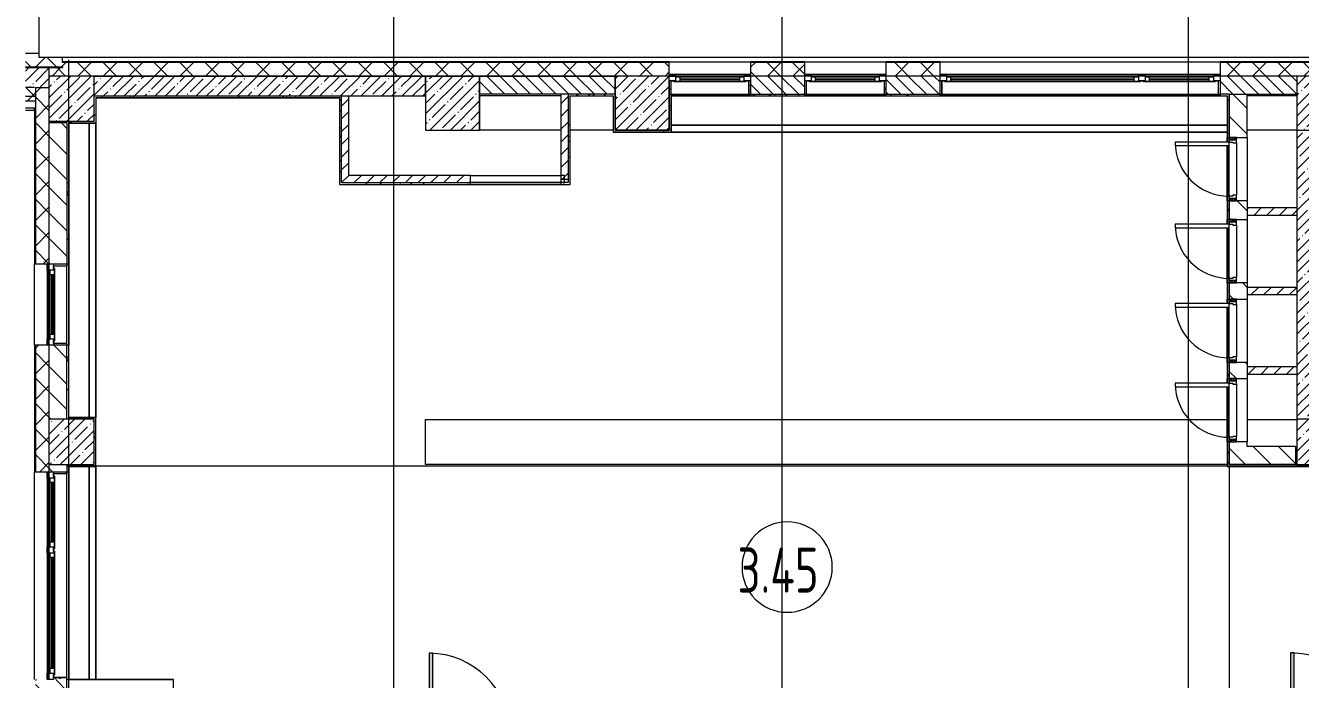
# Model space of a CAD drawing. Header units: millimetres. Extents: x -1113 to 415037, y -3642 to 354837.
# Drawn here: x 288858 to 302978, y 8520 to 15759 of the extents above; entities that cross this region are included whole.
import ezdxf

# ---------------------------------------------------------------- set-up
doc = ezdxf.new("R2010")
doc.units = ezdxf.units.MM
for name, color, linetype, lineweight in [('A-AREA-BNDY', 7, 'Continuous', 5), ('A-AREA-IDEN', 7, 'Continuous', 9), ('A-DETL-2', 7, 'Continuous', 5), ('A-DETL-GENF', 7, 'Continuous', 9), ('A-DOOR-2', 7, 'Continuous', 5), ('A-DOOR-FRAM-2', 7, 'Continuous', 5), ('A-FLOR', 7, 'Continuous', 9), ('A-GLAZ', 7, 'Continuous', 9), ('A-GLAZ-1', 7, 'Continuous', 5), ('A-WALL', 7, 'Continuous', 5), ('I-WALL', 7, 'Continuous', 5), ('S-COLS', 7, 'Continuous', 9), ('S-COLS-1', 7, 'Continuous', 5), ('Оси', 7, 'Continuous', 9)]:
    doc.layers.add(name, color=color, linetype=linetype, lineweight=lineweight)
for name, color, linetype, lineweight, true_color in [('A-DOOR-1', 7, 'Continuous', 5, 0xc0c0c0), ('A-DOOR-FRAM-1', 7, 'Continuous', 5, 0xc0c0c0), ('A-WALL-1', 9, 'Continuous', 5, 0x808080), ('A-WALL-FNSH-1', 9, 'Continuous', 5, 0x808080)]:
    doc.layers.add(name, color=color, linetype=linetype, lineweight=lineweight, true_color=true_color)
doc.layers.add('A-FLOR-PATT-1', color=7, linetype='Continuous', lineweight=9, true_color=0xeef6ff, transparency=0.5)
doc.styles.add('СПДС', font='ГОСТ тип А.ttf', dxfattribs={"width": 0.9})
pattern_1 = [(45, (289227.4, 1e-08), (-141.4214, 141.4214), []), (135, (289227.4, 1e-08), (-141.4214, -141.4214), [])]
pattern_2 = [(135, (289227.4, 1e-08), (-141.4214, -141.4214), [])]
pattern_3 = [(45, (289227.4, 1e-08), (-114.0493, 114.0493), []), (45, (289341.45, 1e-08), (-114.0493, 114.0493), [201.612, -40.322, 6.706, -33.617])]
pattern_4 = [(45, (289227.4, 1e-08), (-70.7107, 70.7107), [])]
pattern_5 = [(0, (289227.4, 1e-08), (243.84, 60.96), [20.117, -162.763, 20.117, -162.763, -975.36]), (0, (289227.4, 1e-08), (243.84, 60.96), [-365.76, 20.117, -345.643, 20.117, -162.763, -426.72]), (0, (289227.4, 1e-08), (243.84, 60.96), [-914.4, 20.117, -101.803, 20.117, -284.683]), (120, (289318.84, 30.48), (-174.71291, 180.69163), [20.117, -162.763, 20.117, -162.763, -975.36]), (120, (289318.84, 30.48), (-174.71291, 180.69163), [-365.76, 20.117, -345.643, 20.117, -162.763, -426.72]), (120, (289318.84, 30.48), (-174.71291, 180.69163), [-914.4, 20.117, -101.803, 20.117, -284.683]), (240, (289349.32, 152.4), (-69.12709, -241.65163), [20.117, -162.763, 20.117, -162.763, -975.36]), (240, (289349.32, 152.4), (-69.12709, -241.65163), [-365.76, 20.117, -345.643, 20.117, -162.763, -426.72]), (240, (289349.32, 152.4), (-69.12709, -241.65163), [-914.4, 20.117, -101.803, 20.117, -284.683])]

# ---------------------------------------------------------------- blocks, each defined once
blk = doc.blocks.new('BSC_Колонна _Прямоугольная - 600х600-V527-Объем проектирования 3 этажа')
at = {"layer": 'S-COLS-1'}
h = blk.add_hatch(dxfattribs=at)
h.set_pattern_fill('FP_25', color=256, style=0, pattern_type=2)
h.set_pattern_definition([(45, (-14010, -14900), (-114.0493, 114.0493), []), (45, (-13895.95, -14900), (-114.0493, 114.0493), [201.612, -40.322, 6.706, -33.617])])
h.paths.add_polyline_path([(-239, -300), (300, -300), (300, 300), (-300, 300), (-300, -300)])
for p, q in [((300, 300), (-300, 300)), ((-300, 300), (-300, -300)), ((300, -300), (300, 300)), ((-300, -300), (300, -300))]:
    blk.add_line(p, q, dxfattribs=at)
blk = doc.blocks.new('BSC_Колонна _Прямоугольная - 500х500-V544-Объем проектирования 3 этажа')
at = {"layer": 'S-COLS-1'}
h = blk.add_hatch(dxfattribs=at)
h.set_pattern_fill('FP_78', color=256, style=0, pattern_type=2)
h.set_pattern_definition([(45, (-140, -14950), (-114.0493, 114.0493), []), (45, (-25.95, -14950), (-114.0493, 114.0493), [201.612, -40.322, 6.706, -33.617])])
h.paths.add_polyline_path([(250, -250), (250, 250), (-250, 250), (-250, -250), (196, -250)])
for p, q in [((250, 250), (-250, 250)), ((-250, 250), (-250, -250)), ((250, -250), (250, 250)), ((-250, -250), (250, -250))]:
    blk.add_line(p, q, dxfattribs=at)
blk = doc.blocks.new('120_Окно_СКБ_1Ст - 120_Окно_СКБ_1Ст 900х2500_h_-20664874-Объем проектирования 3 этажа')
at = {"layer": 'A-GLAZ'}
for p, q in [((-450, -127), (-450, -57)), ((-450, -57), (-380, -57)), ((-380, -127), (-450, -127)), ((-380, -127), (-400, -127)), ((-400, -127), (-400, -137)), ((-400, -137), (400, -137)), ((400, -137), (-400, -137)), ((-380, -57), (-380, -127)), ((380, -87), (-380, -87)), ((-380, -87), (-380, -127)), ((-330, -137), (-330, -87)), ((330, -137), (330, -87)), ((380, -127), (380, -57)), ((380, -57), (450, -57)), ((380, -127), (380, -87)), ((450, -127), (380, -127)), ((400, -127), (380, -127)), ((400, -137), (400, -127)), ((450, -57), (450, -127))]:
    blk.add_line(p, q, dxfattribs=at)
at = {"layer": 'A-GLAZ-1'}
for p, q in [((450, -57), (-450, -57)), ((-430, -127), (-400, -127)), ((-330, -107), (330, -107)), ((330, -117), (-330, -117)), ((400, -127), (430, -127))]:
    blk.add_line(p, q, dxfattribs=at)
blk = doc.blocks.new('120_Окно_СКБ_2Ст - 120_Окно_СКБ_2Ст 2300х2500 _мал створка справа_-22272277-Объем проектирования 3 этажа')
at = {"layer": 'A-GLAZ'}
for p, q in [((-1150, -127), (-1150, -57)), ((-1150, -57), (-1080, -57)), ((-1080, -127), (-1150, -127)), ((-1080, -127), (-1100, -127)), ((-1100, -127), (-1100, -137)), ((-1100, -137), (270, -137)), ((270, -137), (-1100, -137)), ((-1080, -57), (-1080, -127)), ((250, -87), (-1080, -87)), ((-1080, -87), (-1080, -127)), ((-1030, -137), (-1030, -87)), ((200, -137), (200, -87)), ((250, -127), (250, -57)), ((250, -57), (320, -57)), ((250, -127), (250, -87)), ((320, -127), (250, -127)), ((270, -127), (250, -127)), ((270, -137), (270, -127)), ((320, -127), (300, -127)), ((300, -127), (300, -137)), ((300, -137), (1100, -137)), ((1100, -137), (300, -137)), ((320, -57), (320, -127)), ((1080, -87), (320, -87)), ((320, -87), (320, -127)), ((370, -137), (370, -87)), ((1030, -137), (1030, -87)), ((1080, -127), (1080, -57)), ((1080, -57), (1150, -57)), ((1080, -127), (1080, -87)), ((1150, -127), (1080, -127)), ((1100, -127), (1080, -127)), ((1100, -137), (1100, -127)), ((1150, -57), (1150, -127))]:
    blk.add_line(p, q, dxfattribs=at)
at = {"layer": 'A-GLAZ-1'}
for p, q in [((1150, -57), (-1150, -57)), ((-1130, -127), (-1100, -127)), ((-1030, -107), (200, -107)), ((200, -117), (-1030, -117)), ((270, -127), (300, -127)), ((370, -107), (1030, -107)), ((1030, -117), (370, -117)), ((1100, -127), (1130, -127))]:
    blk.add_line(p, q, dxfattribs=at)
blk = doc.blocks.new('120_Окно_СКБ_2Ст - 120_Окно_СКБ_2Ст 3100х2500 _мал_створка слева_ 2-22446355-Объем проектирования 3 этажа')
at = {"layer": 'A-GLAZ'}
for p, q in [((-1550, -127), (-1550, -57)), ((-1550, -57), (-1480, -57)), ((-1480, -127), (-1550, -127)), ((-1480, -127), (-1500, -127)), ((-1500, -127), (-1500, -137)), ((-1500, -137), (670, -137)), ((670, -137), (-1500, -137)), ((-1480, -57), (-1480, -127)), ((650, -87), (-1480, -87)), ((-1480, -87), (-1480, -127)), ((-1430, -137), (-1430, -87)), ((600, -137), (600, -87)), ((650, -127), (650, -57)), ((650, -57), (720, -57)), ((650, -127), (650, -87)), ((720, -127), (650, -127)), ((670, -127), (650, -127)), ((670, -137), (670, -127)), ((720, -127), (700, -127)), ((700, -127), (700, -137)), ((700, -137), (1500, -137)), ((1500, -137), (700, -137)), ((720, -57), (720, -127)), ((1480, -87), (720, -87)), ((720, -87), (720, -127)), ((770, -137), (770, -87)), ((1430, -137), (1430, -87)), ((1480, -127), (1480, -57)), ((1480, -57), (1550, -57)), ((1480, -127), (1480, -87)), ((1550, -127), (1480, -127)), ((1500, -127), (1480, -127)), ((1500, -137), (1500, -127)), ((1550, -57), (1550, -127))]:
    blk.add_line(p, q, dxfattribs=at)
at = {"layer": 'A-GLAZ-1'}
for p, q in [((1550, -57), (-1550, -57)), ((-1530, -127), (-1500, -127)), ((-1430, -107), (600, -107)), ((600, -117), (-1430, -117)), ((670, -127), (700, -127)), ((770, -107), (1430, -107)), ((1430, -117), (770, -117)), ((1500, -127), (1530, -127))]:
    blk.add_line(p, q, dxfattribs=at)
blk = doc.blocks.new('BSC_Колонна _Прямоугольная - 500х500-V603-Объем проектирования 3 этажа')
at = {"layer": 'S-COLS-1'}
h = blk.add_hatch(dxfattribs=at)
h.set_pattern_fill('FP_139', color=256, style=0, pattern_type=2)
h.set_pattern_definition([(45, (-13960, -11150), (-114.0493, 114.0493), []), (45, (-13845.95, -11150), (-114.0493, 114.0493), [201.612, -40.322, 6.706, -33.617])])
h.paths.add_polyline_path([(-250, -250), (250, -250), (250, 250), (-250, 248), (-250, -250)])
for p, q in [((250, 250), (-250, 250)), ((-250, 250), (-250, -250)), ((250, -250), (250, 250)), ((-250, -250), (250, -250))]:
    blk.add_line(p, q, dxfattribs=at)
blk = doc.blocks.new('110_Дверь_СКБ_1Ст - д-18 700x2100h_Технический шкаф ЭОМ и СС-V593-Объем проектирования 3 этажа')
at = {"layer": 'A-DOOR-2'}
h = blk.add_hatch(dxfattribs=at)
h.set_pattern_fill('FP_121', color=256, style=0, pattern_type=2)
h.set_pattern_definition([(135, (1951.41, 164.685), (-14.14214, -14.14214), []), (225, (1951.41, 164.685), (14.14214, -14.14214), [])])
h.paths.add_polyline_path([(362.5, 100), (337.5, 100), (337.5, 20), (362.5, 20), (362.5, 46.1)])
at = {"layer": 'A-DOOR-FRAM-2'}
h = blk.add_hatch(dxfattribs=at)
h.set_pattern_fill('FP_122', color=256, style=0, pattern_type=2)
h.set_pattern_definition([(45, (-171.384, 164.685), (-14.1421, 14.1421), []), (135, (-171.384, 164.685), (-14.1421, -14.1421), [])])
h.paths.add_polyline_path([(-337.5, 100), (-337.5, 20), (-312.5, 20), (-312.5, 100)])
at = {"layer": 'A-DOOR-1'}
for p, q in [((312.5, 700), (272.5, 700)), ((272.5, 700), (272.5, 100)), ((312.5, 100), (312.5, 700)), ((272.5, 100), (312.5, 100))]:
    blk.add_line(p, q, dxfattribs=at)
blk.add_arc((312.5, 100), 600, 90, 180, dxfattribs=at)
at = {"layer": 'A-DOOR-FRAM-1'}
for p, q in [((-312.5, 100), (-337.5, 100)), ((-337.5, 100), (-337.5, 20)), ((-337.5, 20), (-312.5, 20)), ((-287.5, 100), (-312.5, 100)), ((-312.5, 100), (-312.5, 20)), ((-312.5, 20), (-312.5, 100)), ((-312.5, 20), (-277.5, 20)), ((-287.5, 60), (-287.5, 100)), ((-287.5, 100), (272.5, 100)), ((-277.5, 60), (-287.5, 60)), ((-277.5, 20), (-277.5, 60)), ((302.5, 20), (-277.5, 20)), ((312.5, 60), (302.5, 60)), ((302.5, 60), (302.5, 20)), ((302.5, 20), (337.5, 20)), ((312.5, 100), (312.5, 60)), ((337.5, 100), (312.5, 100)), ((337.5, 20), (337.5, 100)), ((362.5, 100), (337.5, 100)), ((337.5, 100), (337.5, 20)), ((337.5, 20), (362.5, 20)), ((362.5, 20), (362.5, 100))]:
    blk.add_line(p, q, dxfattribs=at)
blk = doc.blocks.new('120_Окно_СКБ_1Ст - 120_Окно_СКБ_1Ст_900х2500_h_-V626-Объем проектирования 3 этажа')
at = {"layer": 'A-GLAZ'}
for p, q in [((-450, -127), (-450, -57)), ((-450, -57), (-380, -57)), ((-380, -127), (-450, -127)), ((-380, -127), (-400, -127)), ((-400, -127), (-400, -137)), ((-400, -137), (400, -137)), ((400, -137), (-400, -137)), ((-380, -57), (-380, -127)), ((380, -87), (-380, -87)), ((-380, -87), (-380, -127)), ((-330, -137), (-330, -87)), ((330, -137), (330, -87)), ((380, -127), (380, -57)), ((380, -57), (450, -57)), ((380, -127), (380, -87)), ((450, -127), (380, -127)), ((400, -127), (380, -127)), ((400, -137), (400, -127)), ((450, -57), (450, -127))]:
    blk.add_line(p, q, dxfattribs=at)
at = {"layer": 'A-GLAZ-1'}
for p, q in [((450, -57), (-450, -57)), ((-430, -127), (-400, -127)), ((-330, -107), (330, -107)), ((330, -117), (-330, -117)), ((400, -127), (430, -127))]:
    blk.add_line(p, q, dxfattribs=at)
blk = doc.blocks.new('BSC_Колонна _Прямоугольная - 500х500-V631-Объем проектирования 3 этажа')
at = {"layer": 'S-COLS-1'}
h = blk.add_hatch(dxfattribs=at)
h.set_pattern_fill('FP_177', color=256, style=0, pattern_type=2)
h.set_pattern_definition([(45, (-140, -11150), (-114.0493, 114.0493), []), (45, (-25.95, -11150), (-114.0493, 114.0493), [201.612, -40.322, 6.706, -33.617])])
h.paths.add_polyline_path([(195, -250), (250, -250), (250, 250), (-250, 250), (-250, -250), (34, -250)])
for p, q in [((250, 250), (-250, 250)), ((-250, 250), (-250, -250)), ((250, -250), (250, 250)), ((-250, -250), (250, -250))]:
    blk.add_line(p, q, dxfattribs=at)
blk = doc.blocks.new('Дверь_Витражная_остекление_ - ДВН_ДАО_Главный вход_1200 в свету-31742133-Объем проектирования 3 этажа')
at = {"layer": 'A-DETL-GENF'}
for p, q in [((-607.5, 925), (-647.5, 925)), ((-647.5, 925), (-647.5, 35)), ((-607.5, 30), (-607.5, 925)), ((647.5, 430), (607.5, 430)), ((607.5, 430), (607.5, 30)), ((647.5, 35), (647.5, 430)), ((-647.5, 30), (-607.5, 30)), ((-592.5, 30), (-647.5, 30)), ((-592.5, -40), (-592.5, 30)), ((592.5, -40), (592.5, 30)), ((592.5, 30), (647.5, 30)), ((607.5, 30), (647.5, 30)), ((-647.5, -35), (-647.5, -40)), ((-647.5, -40), (-592.5, -40)), ((647.5, -40), (592.5, -40)), ((647.5, -35), (647.5, -40))]:
    blk.add_line(p, q, dxfattribs=at)
at = {"layer": 'A-DOOR-1'}
for p, q in [((-647.5, 925), (-647.5, 35)), ((647.5, 430), (647.5, 35))]:
    blk.add_line(p, q, dxfattribs=at)
for centre, radius, start, end in [((-647.5, 30), 895, 360, 90), ((647.5, 30), 400, 90, 180)]:
    blk.add_arc(centre, radius, start, end, dxfattribs=at)
blk = doc.blocks.new('Дверь_Витражная_остекление_ - ДВН_ДАО_Главный вход_1200 в свету Д-22 _п_-31928779-Объем проектирования 3 этажа')
at = {"layer": 'A-DETL-GENF'}
for p, q in [((-610, 930), (-650, 930)), ((-650, 930), (-650, 35)), ((-610, 30), (-610, 930)), ((650, 430), (610, 430)), ((610, 430), (610, 30)), ((650, 35), (650, 430)), ((-650, 30), (-610, 30)), ((-595, 30), (-650, 30)), ((-595, -40), (-595, 30)), ((595, -40), (595, 30)), ((595, 30), (650, 30)), ((610, 30), (650, 30)), ((-650, -35), (-650, -40)), ((-650, -40), (-595, -40)), ((650, -40), (595, -40)), ((650, -35), (650, -40))]:
    blk.add_line(p, q, dxfattribs=at)
at = {"layer": 'A-DOOR-1'}
for p, q in [((-650, 930), (-650, 35)), ((650, 430), (650, 35))]:
    blk.add_line(p, q, dxfattribs=at)
for centre, radius, start, end in [((-650, 30), 900, 360, 90), ((650, 30), 400, 90, 180)]:
    blk.add_arc(centre, radius, start, end, dxfattribs=at)
blk = doc.blocks.new('Зашивка приборов отопления34 - Зашивка приборов отопления-33324488-Объем проектирования 3 этажа')
at = {"layer": 'A-WALL'}
for p, q in [((34188, 26888), (34188, 26567)), ((40348, 26888), (34188, 26888)), ((34188, 26567), (40348, 26567)), ((40348, 26567), (34188, 26567)), ((34188, 26567), (34188, 26492)), ((34188, 26492), (40348, 26492))]:
    blk.add_line(p, q, dxfattribs=at)
blk = doc.blocks.new('Зашивка приборов отопления35 - Зашивка приборов отопления-33324623-Объем проектирования 3 этажа')
at = {"layer": 'A-WALL'}
for p, q in [((35889, 26793), (34989, 26793)), ((37448, 26567), (37448, 26793)), ((34189, 26567), (37448, 26567)), ((37448, 26567), (34189, 26567)), ((37448, 26492), (37448, 26567)), ((34188, 26492), (37448, 26492))]:
    blk.add_line(p, q, dxfattribs=at)
blk = doc.blocks.new('Зашивка приборов отопления36 - Зашивка приборов отопления-33324807-Объем проектирования 3 этажа')
at = {"layer": 'A-WALL'}
for p, q in [((36489, 26793), (34189, 26793)), ((34189, 26567), (36549, 26567)), ((36545, 26567), (34189, 26567)), ((36545, 26492), (36545, 26567)), ((34189, 26492), (36545, 26492))]:
    blk.add_line(p, q, dxfattribs=at)
blk = doc.blocks.new('Марка_Помещения - Номер-25198446-Объем проектирования 3 этажа')
at = {"layer": 'A-AREA-IDEN'}
for start, end in [(360, 180), (180, 360)]:
    blk.add_arc((0, 0), 2.5, start, end, dxfattribs=at)

msp = doc.modelspace()

# ---------------------------------------------------------------- hatches: boundary and pattern name
at = {"layer": 'A-FLOR-PATT-1'}
h = msp.add_hatch(color=256, dxfattribs=at)
h.paths.add_polyline_path([(311948, 7920), (311948, 8814), (311908, 8814), (311908, 7920)])
h.paths.add_polyline_path([(321062, 7920), (321102, 7920), (321102, 8315), (321062, 8315), (321062, 8268)])
h.paths.add_polyline_path([(302867, 7920), (302907, 7920), (302907, 8814), (302867, 8814), (302867, 7920)])
h.paths.add_polyline_path([(319847, 7920), (319847, 8810), (319807, 8810), (319807, 7920)])
h.paths.add_polyline_path([(294582, 7920), (294622, 7920), (294622, 8315), (294582, 8315), (294582, 8275)])
h.paths.add_polyline_path([(293367, 7920), (293367, 8810), (293327, 8810), (293327, 7920)])
h.paths.add_polyline_path([(327725, 8030), (327743, 8030), (327743, 8075), (326751, 8075), (326751, 8030), (327495, 8030)])
h.paths.add_polyline_path([(327474, 10020), (327743, 10020), (327743, 10065), (326751, 10065), (326751, 10020), (327329, 10020)])
at = {"layer": 'A-WALL'}
h = msp.add_hatch(dxfattribs=at)
h.set_pattern_fill('FP_24', color=256, style=0, pattern_type=2)
h.set_pattern_definition(pattern_1)
h.paths.add_polyline_path([(327735, 15200), (331387, 15200), (331387, 15350), (327037, 15350), (327037, 15200), (327497, 15200)])
h.paths.add_polyline_path([(303543, 15200), (321337, 15200), (321337, 15350), (314838, 15349), (314838, 15288), (314831, 15285), (313665, 15285), (313658, 15288), (313658, 15350), (309017, 15349), (309017, 15288), (309010, 15285), (308244, 15285), (308237, 15288), (308237, 15350), (304010, 15349), (304010, 15288), (304003, 15285), (303837, 15285), (303830, 15288), (303830, 15350), (302087, 15350), (302087, 15200), (303537, 15200)])
h.paths.add_polyline_path([(289117, 15200), (295987, 15200), (295987, 15350), (289267, 15350), (289267, 15293), (289117, 15293)])
h.paths.add_polyline_path([(322857, 15200), (322987, 15200), (322987, 15350), (322837, 15350), (322837, 15200)])
h.paths.add_polyline_path([(298987, 15200), (298987, 15350), (298387, 15350), (298387, 15200)])
h.paths.add_polyline_path([(323887, 15200), (324637, 15200), (324637, 15350), (323887, 15350)])
h.paths.add_polyline_path([(297487, 15200), (297487, 15350), (296887, 15350), (296887, 15200)])
h.paths.add_polyline_path([(322237, 15200), (322467, 15200), (322467, 15350), (322237, 15350), (322237, 15218)])
h = msp.add_hatch(dxfattribs=at)
h.set_pattern_fill('FP_2', color=256, style=0, pattern_type=2)
h.set_pattern_definition([(135, (289227.4, 1e-08), (-70.7107, -70.7107), [])])
h.paths.add_polyline_path([(293887, 15000), (295387, 15000), (295387, 15200), (293887, 15200), (293887, 15017)])
h.paths.add_polyline_path([(302239, 15000), (302937, 15000), (302937, 15200), (302087, 15200), (302087, 15000), (302189, 15000)])
h.paths.add_polyline_path([(298987, 15000), (298987, 15200), (298387, 15200), (298387, 15000), (298648, 15000)])
h.paths.add_polyline_path([(296887, 15000), (297487, 15000), (297487, 15200), (296887, 15200), (296887, 15008)])
h = msp.add_hatch(dxfattribs=at)
h.set_pattern_fill('FP_24', color=256, style=0, pattern_type=2)
h.set_pattern_definition(pattern_1)
h.paths.add_polyline_path([(288959, 14973), (288967, 14973), (288967, 15073), (288858, 15073), (288858, 14973)])
h = msp.add_hatch(dxfattribs=at)
h.set_pattern_fill('FP_24', color=256, style=0, pattern_type=2)
h.set_pattern_definition(pattern_1)
h.paths.add_polyline_path([(288858, 14923), (288967, 14923), (288967, 14973), (288858, 14973), (288858, 14971)])
h = msp.add_hatch(dxfattribs=at)
h.set_pattern_fill('FP_24', color=256, style=0, pattern_type=2)
h.set_pattern_definition(pattern_1)
h.paths.add_polyline_path([(288967, -100), (289117, -100), (289117, 5220), (288967, 5220), (288967, 120)])
h.paths.add_polyline_path([(289099, 7320), (289117, 7320), (289117, 8520), (288967, 8520), (288967, 7320)])
h.paths.add_polyline_path([(289099, 10820), (289117, 10820), (289117, 12220), (288967, 12220), (288967, 10820)])
h.paths.add_polyline_path([(288967, 13120), (289117, 13120), (289117, 15073), (288967, 15073), (288967, 13963)])
at = {"layer": 'I-WALL'}
h = msp.add_hatch(dxfattribs=at)
h.set_pattern_fill('FP_24', color=256, style=0, pattern_type=2)
h.set_pattern_definition(pattern_1)
h.paths.add_polyline_path([(289267, 15300), (289267, 15407), (289007, 15407), (289007, 15450), (288858, 15450), (288858, 15300)])
h = msp.add_hatch(dxfattribs=at)
h.set_pattern_fill('FP_1', color=256, style=0, pattern_type=2)
h.set_pattern_definition(pattern_3)
h.paths.add_polyline_path([(288964, 15073), (289117, 15073), (289117, 15293), (288858, 15293), (288858, 15073), (288959, 15073)])
h = msp.add_hatch(dxfattribs=at)
h.set_pattern_fill('FP_1', color=256, style=0, pattern_type=2)
h.set_pattern_definition(pattern_3)
h.paths.add_polyline_path([(292338, 14980), (293287, 14980), (293287, 15200), (289617, 15200), (289617, 14980), (291033, 14980)])
h = msp.add_hatch(dxfattribs=at)
h.set_pattern_fill('FP_191', color=256, style=0, pattern_type=2)
h.set_pattern_definition(pattern_5)
h.paths.add_polyline_path([(296007, 15000), (296007, 15148), (295987, 15148), (295987, 15000)])
h = msp.add_hatch(dxfattribs=at)
h.set_pattern_fill('FP_191', color=256, style=0, pattern_type=2)
h.set_pattern_definition(pattern_5)
h.paths.add_polyline_path([(296867, 15000), (296887, 15000), (296887, 15148), (296867, 15148), (296867, 15007)])
h = msp.add_hatch(dxfattribs=at)
h.set_pattern_fill('FP_191', color=256, style=0, pattern_type=2)
h.set_pattern_definition(pattern_5)
h.paths.add_polyline_path([(297487, 15000), (297507, 15001), (297507, 15148), (297487, 15148), (297487, 15017)])
h = msp.add_hatch(dxfattribs=at)
h.set_pattern_fill('FP_191', color=256, style=0, pattern_type=2)
h.set_pattern_definition(pattern_5)
h.paths.add_polyline_path([(298376, 15000), (298387, 15000), (298387, 15148), (298367, 15148), (298367, 15000)])
h = msp.add_hatch(dxfattribs=at)
h.set_pattern_fill('FP_191', color=256, style=0, pattern_type=2)
h.set_pattern_definition(pattern_5)
h.paths.add_polyline_path([(298987, 15000), (299007, 15001), (299007, 15148), (298987, 15148), (298987, 15017)])
h = msp.add_hatch(dxfattribs=at)
h.set_pattern_fill('FP_191', color=256, style=0, pattern_type=2)
h.set_pattern_definition(pattern_5)
h.paths.add_polyline_path([(289637, 14700), (289636, 14960), (289617, 14980), (289617, 14700)])
h.paths.add_polyline_path([(289637, 14960), (289637, 14980), (289617, 14980)])
h = msp.add_hatch(dxfattribs=at)
h.set_pattern_fill('FP_191', color=256, style=0, pattern_type=2)
h.set_pattern_definition(pattern_5)
h.paths.add_polyline_path([(292357, 14980), (292338, 14960), (292357, 14961)])
h.paths.add_polyline_path([(292336, 14960), (292356, 14980), (289637, 14980), (289638, 14960), (291033, 14960)])
h = msp.add_hatch(dxfattribs=at)
h.set_pattern_fill('FP_22', color=256, style=0, pattern_type=2)
h.set_pattern_definition(pattern_4)
h.paths.add_polyline_path([(292437, 14100), (292437, 14980), (292357, 14980), (292357, 14100)])
h = msp.add_hatch(dxfattribs=at)
h.set_pattern_fill('FP_22', color=256, style=0, pattern_type=2)
h.set_pattern_definition(pattern_4)
h.paths.add_polyline_path([(294841, 14060), (294867, 14060), (294867, 15000), (294787, 14998), (294787, 14060)])
h = msp.add_hatch(dxfattribs=at)
h.set_pattern_fill('FP_191', color=256, style=0, pattern_type=2)
h.set_pattern_definition(pattern_5)
h.paths.add_polyline_path([(294888, 14980), (295387, 14980), (295387, 15000), (294867, 15000), (294867, 14980), (294887, 14980)])
h = msp.add_hatch(dxfattribs=at)
h.set_pattern_fill('FP_191', color=256, style=0, pattern_type=2)
h.set_pattern_definition(pattern_5)
h.paths.add_polyline_path([(294887, 14020), (294887, 14979), (294867, 14979), (294867, 14020)])
h = msp.add_hatch(dxfattribs=at)
h.set_pattern_fill('FP_191', color=256, style=0, pattern_type=2)
h.set_pattern_definition(pattern_5)
h.paths.add_polyline_path([(295384, 14580), (295387, 14580), (295387, 14980), (295367, 14979), (295367, 14580)])
h = msp.add_hatch(dxfattribs=at)
h.set_pattern_fill('FP_191', color=256, style=0, pattern_type=2)
h.set_pattern_definition(pattern_5)
h.paths.add_polyline_path([(295987, 14600), (296007, 14601), (296007, 15000), (295987, 15000), (295987, 14655)])
h = msp.add_hatch(dxfattribs=at)
h.set_pattern_fill('FP_191', color=256, style=0, pattern_type=2)
h.set_pattern_definition(pattern_5)
h.paths.add_polyline_path([(302169, 14980), (302169, 15000), (302087, 15000), (302087, 14980), (302169, 14980)])
h.paths.add_polyline_path([(297016, 14980), (297487, 14980), (297487, 15000), (296887, 15000), (296887, 14980)])
h.paths.add_polyline_path([(298387, 14980), (298987, 14980), (298987, 15000), (298387, 15000)])
h = msp.add_hatch(dxfattribs=at)
h.set_pattern_fill('FP_191', color=256, style=0, pattern_type=2)
h.set_pattern_definition(pattern_5)
h.paths.add_polyline_path([(302169, 10880), (302189, 10880), (302189, 11150), (302169, 11150), (302169, 10898)])
h.paths.add_polyline_path([(302189, 11850), (302189, 12030), (302169, 12030), (302169, 11850)])
h.paths.add_polyline_path([(302189, 12730), (302189, 12910), (302169, 12910), (302169, 12730)])
h.paths.add_polyline_path([(302169, 13610), (302189, 13610), (302189, 13820), (302169, 13820), (302169, 13660)])
h.paths.add_polyline_path([(302189, 14520), (302189, 15000), (302169, 14976), (302169, 14520)])
h.paths.add_polyline_path([(302169, 14980), (302189, 15000), (302169, 15000)])
h = msp.add_hatch(dxfattribs=at)
h.set_pattern_fill('FP_23', color=256, style=0, pattern_type=2)
h.set_pattern_definition(pattern_2)
h.paths.add_polyline_path([(302269, 11100), (302389, 11100), (302389, 11150), (302189, 11150), (302189, 11100)])
h.paths.add_polyline_path([(302269, 11850), (302389, 11850), (302389, 12030), (302189, 12030), (302189, 11850)])
h.paths.add_polyline_path([(302389, 12730), (302389, 12910), (302189, 12910), (302189, 12730), (302269, 12730)])
h.paths.add_polyline_path([(302389, 13610), (302389, 13820), (302189, 13820), (302189, 13610), (302269, 13610)])
h.paths.add_polyline_path([(302189, 14520), (302389, 14520), (302389, 15000), (302189, 15000), (302189, 14580)])
h = msp.add_hatch(dxfattribs=at)
h.set_pattern_fill('FP_191', color=256, style=0, pattern_type=2)
h.set_pattern_definition(pattern_5)
h.paths.add_polyline_path([(292357, 14000), (292357, 14960), (292337, 14959), (292339, 14000)])
h = msp.add_hatch(dxfattribs=at)
h.set_pattern_fill('FP_191', color=256, style=0, pattern_type=2)
h.set_pattern_definition(pattern_5)
h.paths.add_polyline_path([(289338, 14680), (289637, 14680), (289637, 14700), (289117, 14700), (289117, 14680), (289337, 14680)])
h = msp.add_hatch(dxfattribs=at)
h.set_pattern_fill('FP_23', color=256, style=0, pattern_type=2)
h.set_pattern_definition(pattern_2)
h.paths.add_polyline_path([(289317, 7900), (289317, 8520), (289117, 8520), (289117, 7900)])
h.paths.add_polyline_path([(289317, 10820), (289317, 10900), (289117, 10900), (289117, 10820), (289301, 10820)])
h.paths.add_polyline_path([(289117, 11400), (289317, 11400), (289317, 12220), (289117, 12220), (289117, 11857)])
h.paths.add_polyline_path([(289317, 13120), (289317, 14680), (289117, 14680), (289117, 13120), (289223, 13120)])
h = msp.add_hatch(dxfattribs=at)
h.set_pattern_fill('FP_191', color=256, style=0, pattern_type=2)
h.set_pattern_definition(pattern_5)
h.paths.add_polyline_path([(289337, 11420), (289337, 12220), (289317, 12220), (289317, 11420), (289336, 11420)])
h.paths.add_polyline_path([(289317, 13120), (289337, 13120), (289337, 14679), (289317, 14679), (289317, 13963)])
h = msp.add_hatch(dxfattribs=at)
h.set_pattern_fill('FP_191', color=256, style=0, pattern_type=2)
h.set_pattern_definition(pattern_5)
h.paths.add_polyline_path([(295987, 14580), (296007, 14580), (296007, 14600), (295387, 14600), (295387, 14580), (295928, 14580)])
h = msp.add_hatch(dxfattribs=at)
h.set_pattern_fill('FP_1', color=256, style=0, pattern_type=2)
h.set_pattern_definition(pattern_3)
h.paths.add_polyline_path([(303158, 11400), (303158, 14600), (302938, 14600), (302938, 11400), (302999, 11400)])
h = msp.add_hatch(dxfattribs=at)
h.set_pattern_fill('FP_22', color=256, style=0, pattern_type=2)
h.set_pattern_definition(pattern_4)
h.paths.add_polyline_path([(293281, 14020), (293787, 14020), (293787, 14100), (292357, 14100), (292357, 14020), (293209, 14020)])
h.paths.add_polyline_path([(294827, 14020), (294827, 14060), (294787, 14060), (294787, 14020)])
h = msp.add_hatch(dxfattribs=at)
h.set_pattern_fill('FP_191', color=256, style=0, pattern_type=2)
h.set_pattern_definition(pattern_5)
h.paths.add_polyline_path([(294867, 14000), (294887, 14000), (294887, 14020), (294787, 14020), (294787, 14000), (294841, 14000)])
h.paths.add_polyline_path([(292357, 14000), (293787, 14000), (293787, 14020), (292357, 14020), (292357, 14017)])
h = msp.add_hatch(dxfattribs=at)
h.set_pattern_fill('FP_22', color=256, style=0, pattern_type=2)
h.set_pattern_definition(pattern_4)
h.paths.add_polyline_path([(302904, 13660), (302938, 13660), (302938, 13740), (302389, 13740), (302389, 13660)])
h = msp.add_hatch(dxfattribs=at)
h.set_pattern_fill('FP_22', color=256, style=0, pattern_type=2)
h.set_pattern_definition(pattern_4)
h.paths.add_polyline_path([(302926, 12780), (302938, 12780), (302938, 12860), (302389, 12860), (302389, 12780), (302610, 12780)])
h = msp.add_hatch(dxfattribs=at)
h.set_pattern_fill('FP_22', color=256, style=0, pattern_type=2)
h.set_pattern_definition(pattern_4)
h.paths.add_polyline_path([(302938, 11900), (302938, 11980), (302389, 11980), (302389, 11900), (302786, 11900)])
h = msp.add_hatch(dxfattribs=at)
h.set_pattern_fill('FP_191', color=256, style=0, pattern_type=2)
h.set_pattern_definition(pattern_5)
h.paths.add_polyline_path([(289617, 10900), (289637, 10900), (289637, 11420), (289617, 11419), (289617, 11399)])
h = msp.add_hatch(dxfattribs=at)
h.set_pattern_fill('FP_23', color=256, style=0, pattern_type=2)
h.set_pattern_definition(pattern_2)
h.paths.add_polyline_path([(302928, 10900), (302928, 11100), (302189, 11100), (302189, 10900), (302455, 10900)])
h = msp.add_hatch(dxfattribs=at)
h.set_pattern_fill('FP_191', color=256, style=0, pattern_type=2)
h.set_pattern_definition(pattern_5)
h.paths.add_polyline_path([(309158, 10880), (309457, 10880), (309457, 10900), (306167, 10900), (306167, 10892), (306137, 10891), (306137, 10880), (308438, 10880)])
h.paths.add_polyline_path([(302938, 10880), (303638, 10880), (303638, 10892), (303608, 10892), (303608, 10900), (302189, 10898), (302189, 10880), (302455, 10880)])
h.paths.add_polyline_path([(304588, 10880), (305187, 10880), (305187, 10892), (305157, 10892), (305157, 10900), (304618, 10900), (304618, 10892), (304588, 10892), (304588, 10887)])
h = msp.add_hatch(dxfattribs=at)
h.set_pattern_fill('FP_191', color=256, style=0, pattern_type=2)
h.set_pattern_definition(pattern_5)
h.paths.add_polyline_path([(289300, 10800), (289317, 10800), (289317, 10820), (289169, 10820), (289169, 10800), (289179, 10800)])
h = msp.add_hatch(dxfattribs=at)
h.set_pattern_fill('FP_191', color=256, style=0, pattern_type=2)
h.set_pattern_definition(pattern_5)
h.paths.add_polyline_path([(289169, 8520), (289317, 8520), (289317, 8540), (289169, 8540)])
at = {"layer": 'S-COLS-1'}
h = msp.add_hatch(dxfattribs=at)
h.set_pattern_fill('FP_1', color=256, style=0, pattern_type=2)
h.set_pattern_definition(pattern_3)
h.paths.add_polyline_path([(293887, 14600), (293887, 15200), (293287, 15200), (293287, 14600), (293675, 14600)])
h = msp.add_hatch(dxfattribs=at)
h.set_pattern_fill('FP_1', color=256, style=0, pattern_type=2)
h.set_pattern_definition(pattern_3)
h.paths.add_polyline_path([(295387, 14600), (295987, 14600), (295987, 15200), (295387, 15200), (295387, 14863)])

# ---------------------------------------------------------------- linework, layer by layer
at = {"layer": 'A-AREA-BNDY', "flags": 128}
msp.add_lwpolyline([(302189, 10879), (302189, 7921), (309437, 7921), (309437, 10879)], close=True, dxfattribs=at)
at = {"layer": 'A-DETL-2'}
for p, q in [((289007, 27400), (289007, 15407)), ((289007, 15407), (331607, 15407))]:
    msp.add_line(p, q, dxfattribs=at)
at = {"layer": 'A-FLOR'}
for p, q in [((293888, 14600), (293888, 14980)), ((294888, 13999), (294888, 14979)), ((294888, 14979), (295367, 14979)), ((295367, 14979), (295367, 14580)), ((296007, 14980), (302169, 14980)), ((296007, 14980), (302169, 14980)), ((302937, 14980), (302937, 14600)), ((289638, 14959), (292337, 14959)), ((289638, 14959), (289638, 14679)), ((296007, 14580), (296007, 14753)), ((289402, 14680), (289562, 14680)), ((289562, 11420), (289562, 14680)), ((294787, 14600), (293888, 14600)), ((295367, 14600), (294888, 14600)), ((295367, 14580), (296007, 14580)), ((296007, 14655), (302169, 14655)), ((302937, 14600), (302389, 14600)), ((292338, 13999), (294888, 13999)), ((302169, 13963), (302169, 13560)), ((302169, 13520), (302169, 12910)), ((289337, 13120), (289337, 12220)), ((302169, 12910), (302169, 12680)), ((302169, 12640), (302169, 11800)), ((302169, 11760), (302169, 10880)), ((289638, 10880), (289638, 11419)), ((293287, 10898), (293287, 11398)), ((293287, 11398), (302169, 11398)), ((302389, 11398), (302937, 11398)), ((289338, 10880), (289338, 8521)), ((289402, 10880), (289562, 10880)), ((289562, 8521), (289562, 10880)), ((302189, 10880), (289637, 10880)), ((302169, 10898), (293287, 10898)), ((289338, 8521), (289562, 8521)), ((290497, 8521), (289638, 8521))]:
    msp.add_line(p, q, dxfattribs=at)
at = {"layer": 'A-WALL'}
for p, q in [((288858, 15300), (289267, 15300)), ((288858, 15295), (289267, 15295)), ((289117, 15293), (289117, 15200)), ((289117, 15293), (289267, 15293)), ((289267, 15350), (289267, 15358)), ((295987, 15353), (289267, 15353)), ((295987, 15350), (289267, 15350)), ((289267, 15300), (289267, 15293)), ((295987, 15358), (296887, 15358)), ((297487, 15353), (296887, 15353)), ((297487, 15350), (296887, 15350)), ((297487, 15358), (298387, 15358)), ((298987, 15353), (298387, 15353)), ((298987, 15350), (298387, 15350)), ((298987, 15358), (302087, 15358)), ((303830, 15353), (302087, 15353)), ((303831, 15350), (302087, 15350)), ((295387, 15200), (293887, 15200)), ((302937, 15200), (295387, 15200)), ((297487, 15200), (296887, 15200)), ((298987, 15200), (298387, 15200)), ((302937, 15200), (302087, 15200)), ((288967, 14973), (288858, 14973)), ((288967, 15073), (288967, 13120)), ((288967, 15073), (289117, 15073)), ((289617, 14980), (293287, 14980)), ((292357, 14020), (292357, 14980)), ((294867, 15000), (294867, 14020)), ((294887, 14980), (295367, 14980)), ((294887, 14980), (294887, 13999)), ((296887, 15000), (297487, 15000)), ((296887, 14980), (297487, 14980)), ((298387, 15000), (298987, 15000)), ((298387, 14980), (298987, 14980)), ((302189, 15000), (302087, 15000)), ((302087, 14980), (302169, 14980)), ((302169, 14980), (302169, 14980)), ((302189, 15000), (302189, 14520)), ((288967, 14923), (288858, 14923)), ((288967, 14843), (288858, 14843)), ((288959, 14823), (288959, 14843)), ((288964, 14843), (288964, 13120)), ((289637, 14960), (289637, 14680)), ((292336, 14959), (292336, 14960)), ((289117, 14700), (289117, 11400)), ((289317, 14680), (289117, 14680)), ((289317, 14680), (289317, 13100)), ((289337, 14679), (289337, 13120)), ((302189, 13820), (302189, 13610)), ((302389, 13820), (302389, 13610)), ((288959, 12220), (288959, 13120)), ((302189, 12910), (302189, 12730)), ((302389, 12910), (302389, 12730)), ((288964, 12220), (288964, 10820)), ((288967, 12220), (288967, 10820)), ((289317, 11400), (289317, 12240)), ((289337, 11420), (289337, 12220)), ((302189, 12030), (302189, 11850)), ((302389, 12030), (302389, 11850)), ((289337, 11420), (289637, 11420)), ((289117, 10900), (289117, 8520)), ((289317, 10900), (289317, 10800)), ((289337, 10880), (289337, 10820)), ((302168, 10880), (302168, 10879)), ((288959, 8520), (288959, 10820)), ((289337, 8520), (290497, 8520))]:
    msp.add_line(p, q, dxfattribs=at)
at = {"layer": 'A-WALL-1'}
for p, q in [((289007, 15450), (288858, 15450)), ((289267, 15358), (289267, 15407)), ((289117, 15293), (288858, 15293)), ((295987, 15200), (295987, 15350)), ((296887, 15350), (296887, 14980)), ((297487, 14980), (297487, 15350)), ((298387, 15350), (298387, 14980)), ((298987, 14980), (298987, 15350)), ((302087, 15350), (302087, 14980)), ((289617, 15200), (295387, 15200)), ((293287, 15200), (289617, 15200)), ((293287, 14980), (293287, 15200)), ((293887, 15200), (293887, 15000)), ((295387, 14600), (295387, 15200)), ((295987, 15148), (295987, 14600)), ((296007, 15148), (295987, 15148)), ((296007, 14753), (296007, 15148)), ((296867, 15148), (296867, 15000)), ((296887, 15148), (296867, 15148)), ((297507, 15148), (297487, 15148)), ((297507, 15000), (297507, 15148)), ((298367, 15148), (298367, 15000)), ((298387, 15148), (298367, 15148)), ((299007, 15148), (298987, 15148)), ((299007, 15000), (299007, 15148)), ((302087, 15148), (302067, 15148)), ((302067, 15148), (302067, 15000)), ((288959, 15073), (288858, 15073)), ((292437, 14100), (292437, 14980)), ((295387, 15000), (293887, 15000)), ((294787, 15000), (294787, 14000)), ((295367, 14980), (295367, 14979)), ((296007, 15000), (295987, 15000)), ((295987, 15000), (296007, 15000)), ((296867, 15000), (296887, 15000)), ((297487, 15000), (297507, 15000)), ((298367, 15000), (298387, 15000)), ((298987, 15000), (299007, 15000)), ((302067, 15000), (302087, 15000)), ((302169, 14980), (302169, 14520)), ((302189, 15000), (302937, 15000)), ((302389, 14520), (302389, 15000)), ((292336, 14960), (292337, 14960)), ((292337, 14960), (292337, 14000)), ((289117, 14700), (289117, 14680)), ((289337, 14680), (289637, 14680)), ((295987, 14600), (295387, 14600)), ((302938, 14600), (302938, 11400)), ((302169, 14520), (302189, 14520)), ((302269, 14520), (302389, 14520)), ((292337, 14000), (293787, 14000)), ((292357, 14020), (293787, 14020)), ((293787, 14100), (292437, 14100)), ((293787, 14000), (293787, 14100)), ((294827, 14100), (294787, 14100)), ((294787, 14060), (294867, 14060)), ((294867, 14020), (294787, 14020)), ((294787, 14000), (294887, 14000)), ((294827, 14020), (294827, 14100)), ((302189, 13820), (302169, 13820)), ((302389, 13820), (302269, 13820)), ((302938, 13740), (302389, 13740)), ((302169, 13610), (302189, 13610)), ((302269, 13610), (302389, 13610)), ((302389, 13660), (302938, 13660)), ((288967, 13120), (289337, 13120)), ((289169, 13120), (289169, 13100)), ((289169, 13100), (289317, 13100)), ((302189, 12910), (302169, 12910)), ((302389, 12910), (302269, 12910)), ((302938, 12860), (302389, 12860)), ((302169, 12730), (302189, 12730)), ((302269, 12730), (302389, 12730)), ((302389, 12780), (302938, 12780)), ((289337, 12220), (288967, 12220)), ((289317, 12240), (289169, 12240)), ((289169, 12240), (289169, 12220)), ((302189, 12030), (302169, 12030)), ((302389, 12030), (302269, 12030)), ((302938, 11980), (302389, 11980)), ((302389, 11900), (302938, 11900)), ((302169, 11850), (302189, 11850)), ((302269, 11850), (302389, 11850)), ((289637, 10880), (289637, 11420)), ((302189, 11150), (302169, 11150)), ((302189, 11150), (302189, 10900)), ((302389, 11150), (302269, 11150)), ((302389, 11100), (302389, 11150)), ((302928, 11100), (302389, 11100)), ((302928, 10900), (302928, 11100)), ((302937, 10900), (302189, 10900)), ((288967, 10820), (289337, 10820)), ((289169, 10820), (289169, 10800)), ((289169, 10800), (289317, 10800)), ((289317, 8540), (289169, 8540)), ((289169, 8540), (289169, 8520)), ((289317, 7900), (289317, 8540))]:
    msp.add_line(p, q, dxfattribs=at)
at = {"layer": 'A-WALL-FNSH-1'}
for p, q in [((295987, 15358), (289267, 15358)), ((295987, 15350), (295987, 15358)), ((297487, 15358), (296887, 15358)), ((296887, 15358), (296887, 15350)), ((297487, 15350), (297487, 15358)), ((298987, 15358), (298387, 15358)), ((298387, 15358), (298387, 15350)), ((298987, 15350), (298987, 15358)), ((303760, 15358), (302087, 15358)), ((302087, 15358), (302087, 15350)), ((296008, 15148), (296007, 15148)), ((296008, 15000), (296008, 15148)), ((296866, 15148), (296866, 15000)), ((296867, 15148), (296866, 15148)), ((297508, 15148), (297507, 15148)), ((297508, 15000), (297508, 15148)), ((298366, 15148), (298366, 15000)), ((298367, 15148), (298366, 15148)), ((299008, 15148), (299007, 15148)), ((299008, 15000), (299008, 15148)), ((302067, 15148), (302066, 15148)), ((302066, 15148), (302066, 15000)), ((295366, 14979), (295366, 14579)), ((296007, 15000), (296008, 15000)), ((296866, 15000), (296867, 15000)), ((296887, 14980), (296887, 14979)), ((296887, 14979), (297487, 14979)), ((297487, 14979), (297487, 14980)), ((297507, 15000), (297508, 15000)), ((298366, 15000), (298367, 15000)), ((298387, 14980), (298387, 14979)), ((298387, 14979), (298987, 14979)), ((298987, 14979), (298987, 14980)), ((299007, 15000), (299008, 15000)), ((302066, 15000), (302067, 15000)), ((302087, 14980), (302087, 14979)), ((302087, 14979), (302169, 14979)), ((302167, 14980), (302167, 14520)), ((302168, 14520), (302168, 14980)), ((292336, 14960), (289637, 14960)), ((292336, 14959), (292336, 13999)), ((288858, 14823), (288959, 14823)), ((288959, 14823), (288959, 13120)), ((296008, 14700), (296007, 14700)), ((296008, 14579), (296008, 14700)), ((289337, 14680), (289337, 14679)), ((289338, 14679), (289638, 14679)), ((289338, 13120), (289338, 14679)), ((295366, 14579), (295987, 14579)), ((295987, 14580), (295367, 14580)), ((295987, 14579), (295987, 14580)), ((295988, 14580), (295988, 14579)), ((295988, 14579), (296007, 14579)), ((302167, 14520), (302168, 14520)), ((292336, 13999), (293787, 13999)), ((293787, 13999), (293787, 14000)), ((294787, 14000), (294787, 13999)), ((294787, 13999), (294888, 13999)), ((294888, 13999), (294888, 13999)), ((302168, 13820), (302167, 13820)), ((302167, 13820), (302167, 13610)), ((302168, 13610), (302168, 13820)), ((302167, 13610), (302168, 13610)), ((288959, 13120), (288967, 13120)), ((289169, 13100), (289169, 13099)), ((289169, 13099), (289317, 13099)), ((289317, 13099), (289317, 13100)), ((289337, 13120), (289338, 13120)), ((302168, 12910), (302167, 12910)), ((302167, 12910), (302167, 12730)), ((302168, 12730), (302168, 12910)), ((302167, 12730), (302168, 12730)), ((288967, 12220), (288959, 12220)), ((288959, 12220), (288959, 10820)), ((289317, 12241), (289169, 12241)), ((289169, 12241), (289169, 12240)), ((289317, 12240), (289317, 12241)), ((289338, 12220), (289337, 12220)), ((289338, 11421), (289338, 12220)), ((302168, 12030), (302167, 12030)), ((302167, 12030), (302167, 11850)), ((302168, 11850), (302168, 12030)), ((302167, 11850), (302168, 11850)), ((289638, 11421), (289338, 11421)), ((289638, 10879), (289638, 11421)), ((302168, 11150), (302167, 11150)), ((302167, 11150), (302167, 10879)), ((302168, 10880), (302168, 11150)), ((289637, 10880), (289317, 10880)), ((289317, 10879), (289337, 10879)), ((289338, 10879), (289638, 10879)), ((302167, 10879), (303638, 10879)), ((303638, 10880), (302189, 10880)), ((288959, 10820), (288967, 10820)), ((289169, 10800), (289169, 10799)), ((289169, 10799), (289317, 10799)), ((289317, 10799), (289317, 10800)), ((289337, 10820), (289338, 10820)), ((289317, 8541), (289169, 8541)), ((289169, 8541), (289169, 8540)), ((289317, 8540), (289317, 8541)), ((290498, 8521), (289338, 8521)), ((289338, 8521), (289338, 8520)), ((290498, 7921), (290498, 8521))]:
    msp.add_line(p, q, dxfattribs=at)
at = {"layer": 'I-WALL'}
for p, q in [((295987, 15200), (296887, 15200)), ((294787, 14980), (293887, 14980)), ((296007, 15000), (296867, 15000)), ((296887, 14979), (296007, 14979)), ((298387, 14979), (297487, 14979)), ((297507, 15000), (298367, 15000)), ((302087, 14979), (298987, 14979)), ((299007, 15000), (302067, 15000)), ((302937, 14980), (302389, 14980)), ((289637, 11420), (289637, 14671)), ((289638, 14671), (289637, 14671)), ((289638, 14671), (289638, 11421)), ((296007, 14580), (296007, 14579)), ((302168, 14579), (296007, 14579)), ((302168, 14579), (302168, 14580)), ((302167, 14470), (302167, 14520)), ((302167, 13820), (302167, 14430)), ((302168, 14520), (302168, 14470)), ((302168, 14430), (302168, 13820)), ((302169, 14470), (302169, 14520)), ((302169, 13963), (302169, 14430)), ((302389, 14520), (302389, 13820)), ((293787, 14100), (294787, 14100)), ((294787, 14020), (293787, 14020)), ((294787, 14000), (293787, 14000)), ((294787, 13999), (293787, 13999)), ((302167, 13560), (302167, 13610)), ((302168, 13610), (302168, 13560)), ((302389, 13610), (302389, 12910)), ((302167, 12910), (302167, 13520)), ((302168, 13520), (302168, 12910)), ((289117, 12220), (289117, 13120)), ((289317, 12241), (289317, 13099)), ((289338, 13120), (289338, 12220)), ((302167, 12680), (302167, 12730)), ((302168, 12730), (302168, 12680)), ((302389, 12730), (302389, 12030)), ((302167, 12030), (302167, 12640)), ((302168, 12640), (302168, 12030)), ((302167, 11800), (302167, 11850)), ((302167, 11150), (302167, 11760)), ((302168, 11850), (302168, 11800)), ((302168, 11760), (302168, 11150)), ((302389, 11850), (302389, 11150)), ((289637, 8521), (289637, 10879)), ((289638, 10879), (289638, 8521)), ((289117, 8520), (289117, 10820)), ((289317, 8541), (289317, 10799)), ((289337, 10820), (289337, 8520)), ((289337, 8520), (289317, 8520)), ((289338, 8521), (289338, 8521))]:
    msp.add_line(p, q, dxfattribs=at)
at = {"layer": 'S-COLS'}
msp.add_line((295387, 15200), (295387, 15000), dxfattribs=at)
at = {"layer": 'S-COLS-1'}
for p, q in [((293887, 15200), (293287, 15200)), ((293287, 15200), (293287, 14600)), ((293887, 14600), (293887, 15200)), ((295987, 15200), (295387, 15200)), ((295987, 14600), (295987, 15200)), ((295387, 15000), (295387, 14600)), ((293287, 14600), (293887, 14600)), ((295387, 14600), (295987, 14600))]:
    msp.add_line(p, q, dxfattribs=at)
at = {"layer": 'Оси'}
for points in [[(292937, -1906), (292937, 3094), (292937, 22398), (292937, 27398)], [(297237, -1906), (297237, 3094), (297237, 22398), (297237, 27398)], [(301737, -1906), (301737, 3094), (301737, 22398), (301737, 27398)], [(289337, -1906), (289337, 3094), (289337, 10380), (289337, 15380)]]:
    msp.add_lwpolyline(points, dxfattribs=at)

# ---------------------------------------------------------------- block references
at = {"layer": 'A-AREA-IDEN', "xscale": 199.9999999999999, "yscale": 199.9999999999999, "zscale": 199.9999999999999}
msp.add_blockref('Марка_Помещения - Номер-25198446-Объем проектирования 3 этажа', (297293, 9764), dxfattribs=at)
at = {"layer": 'A-DOOR-1', "rotation": 89.99999999999991}
for p in [(302289, 14157), (302289, 13248), (302289, 12368), (302289, 11488)]:
    msp.add_blockref('110_Дверь_СКБ_1Ст - д-18 700x2100h_Технический шкаф ЭОМ и СС-V593-Объем проектирования 3 этажа', p, dxfattribs=at)
at = {"layer": 'A-DOOR-1'}
for name, p in [('Дверь_Витражная_остекление_ - ДВН_ДАО_Главный вход_1200 в свету-31742133-Объем проектирования 3 этажа', (293975, 7885)), ('Дверь_Витражная_остекление_ - ДВН_ДАО_Главный вход_1200 в свету Д-22 _п_-31928779-Объем проектирования 3 этажа', (303517, 7884))]:
    msp.add_blockref(name, p, dxfattribs=at)
at = {"layer": 'A-GLAZ', "color": 3}
for name, p in [('120_Окно_СКБ_1Ст - 120_Окно_СКБ_1Ст_900х2500_h_-V626-Объем проектирования 3 этажа', (296437, 15275)), ('120_Окно_СКБ_1Ст - 120_Окно_СКБ_1Ст 900х2500_h_-20664874-Объем проектирования 3 этажа', (297937, 15275)), ('120_Окно_СКБ_2Ст - 120_Окно_СКБ_2Ст 3100х2500 _мал_створка слева_ 2-22446355-Объем проектирования 3 этажа', (300537, 15275))]:
    msp.add_blockref(name, p, dxfattribs=at)
at = {"layer": 'A-GLAZ', "color": 3, "rotation": 89.99999999999991}
for name, p in [('120_Окно_СКБ_1Ст - 120_Окно_СКБ_1Ст 900х2500_h_-20664874-Объем проектирования 3 этажа', (289042, 12670)), ('120_Окно_СКБ_2Ст - 120_Окно_СКБ_2Ст 2300х2500 _мал створка справа_-22272277-Объем проектирования 3 этажа', (289042, 9670))]:
    msp.add_blockref(name, p, dxfattribs=at)
at = {"layer": 'A-WALL'}
msp.add_blockref('Зашивка приборов отопления34 - Зашивка приборов отопления-33324488-Объем проектирования 3 этажа', (261821, -11912), dxfattribs=at)
at = {"layer": 'A-WALL', "rotation": 89.99999999999993}
for name, p in [('Зашивка приборов отопления35 - Зашивка приборов отопления-33324623-Объем проектирования 3 этажа', (316131, -22769)), ('Зашивка приборов отопления36 - Зашивка приборов отопления-33324807-Объем проектирования 3 этажа', (316131, -25669))]:
    msp.add_blockref(name, p, dxfattribs=at)
at = {"layer": 'S-COLS'}
for name, p in [('BSC_Колонна _Прямоугольная - 500х500-V544-Объем проектирования 3 этажа', (289367, 14950)), ('BSC_Колонна _Прямоугольная - 600х600-V527-Объем проектирования 3 этажа', (303237, 14900)), ('BSC_Колонна _Прямоугольная - 500х500-V631-Объем проектирования 3 этажа', (289367, 11150)), ('BSC_Колонна _Прямоугольная - 500х500-V603-Объем проектирования 3 этажа', (303187, 11150))]:
    msp.add_blockref(name, p, dxfattribs=at)

# ---------------------------------------------------------------- texts
at = {"layer": 'A-AREA-IDEN', "insert": (296743, 9981), "char_height": 500, "width": 1370.89, "attachment_point": 1, "style": 'СПДС'}
msp.add_mtext('3.45', dxfattribs=at)

doc.saveas('drawing.dxf')
